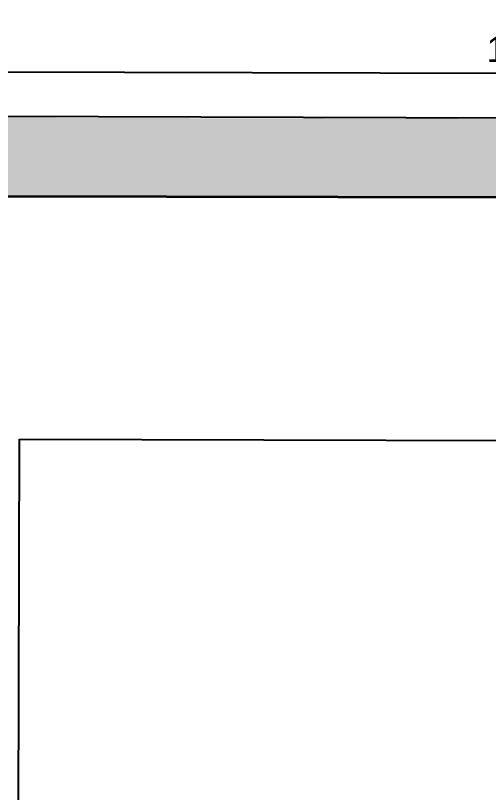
# Model space of a CAD drawing. Header units: millimetres. Extents: x 2258 to 5600, y 711 to 2563.
# Drawn here: x 4317.7 to 4364.3, y 2385 to 2461.6 of the extents above; entities that cross this region are included whole.
import ezdxf

# ---------------------------------------------------------------- set-up
doc = ezdxf.new("R2010")
doc.units = ezdxf.units.MM
doc.layers.add('PQI-A-IN-FURN', color=39, linetype='Continuous', lineweight=13)
doc.layers.add('PQI-A-WALL', color=30, linetype='Continuous', lineweight=50)
doc.styles.get("Standard").update_dxf_attribs({"font": 'arial.ttf'})
doc.dimstyles.new('ISO-25', dxfattribs={"dimtxt": 2.5, "dimasz": 2.5, "dimexe": 1.25, "dimexo": 0.625, "dimtad": 1, "dimtxsty": 'Standard', "dimcen": 2.5, "dimadec": 0, "dimazin": 0, "dimtfac": 1, "dimtmove": 0, "dimatfit": 3, "dimfxl": 1, "dimarcsym": 0})

# ---------------------------------------------------------------- blocks, each defined once
blk = doc.blocks.new('*D215')
at = {"color": 0, "lineweight": -2, "transparency": 16777216}
for p, q in [((4294.131, 2444.519), (4294.163, 2457.384)), ((4444.76, 2444.146), (4444.792, 2457.012)), ((4296.66, 2456.128), (4442.289, 2455.768))]:
    blk.add_line(p, q, dxfattribs=at)
at = {"color": 0, "transparency": 16777216}
for points in [[(4296.661, 2456.545), (4296.659, 2455.712), (4294.16, 2456.134)], [(4442.29, 2456.184), (4442.288, 2455.351), (4444.789, 2455.762)]]:
    blk.add_solid(points, dxfattribs=at)
at = {"layer": 'Defpoints', "color": 0, "transparency": 16777216}
for p in [(4444.789, 2455.762), (4294.13, 2443.894), (4444.759, 2443.521)]:
    blk.add_point(p, dxfattribs=at)
at = {"color": 0, "transparency": 16777216, "insert": (4369.48, 2458.075), "char_height": 2.5, "attachment_point": 5, "rotation": 359.85817}
blk.add_mtext('150,63', dxfattribs=at)

msp = doc.modelspace()

# ---------------------------------------------------------------- hatches: boundary and pattern name
at = {"layer": 'PQI-A-IN-FURN', "true_color": 0x000000}
h = msp.add_hatch(color=18, dxfattribs=at)
h.dxf.hatch_style = 1
h.paths.add_polyline_path([(4286.356, 2424.282), (4294.083, 2424.263), (4294.13, 2443.894), (4444.759, 2443.521), (4444.704, 2420.737), (4452.43, 2420.719), (4452.485, 2443.502), (4452.609, 2495), (4452.618, 2498.863), (4452.71, 2537.062), (4444.984, 2537.081), (4444.777, 2451.247), (4315.36, 2451.569), (4286.422, 2451.638), (4286.403, 2443.912)])

# ---------------------------------------------------------------- linework, layer by layer
for p, q in [((4444.892, 2451.248), (4286.149, 2451.776)), ((4317.903, 2349.576), (4318.072, 2419.836)), ((4318.072, 2419.836), (4420.701, 2419.589))]:
    msp.add_line(p, q)
at = {"layer": 'PQI-A-WALL', "color": 0, "lineweight": 35, "ltscale": 1000}
msp.add_line((4294.13, 2443.894), (4444.759, 2443.521), dxfattribs=at)

# ---------------------------------------------------------------- dimensions: what is measured, and where the dimension line sits
dim = msp.add_aligned_dim(p1=(4294.13, 2443.894), p2=(4444.759, 2443.521), distance=12.241, dimstyle='ISO-25')
dim.commit()
dim.dimension.update_dxf_attribs({"geometry": '*D215', "text_midpoint": (4369.48, 2458.075)})

doc.saveas('drawing.dxf')
